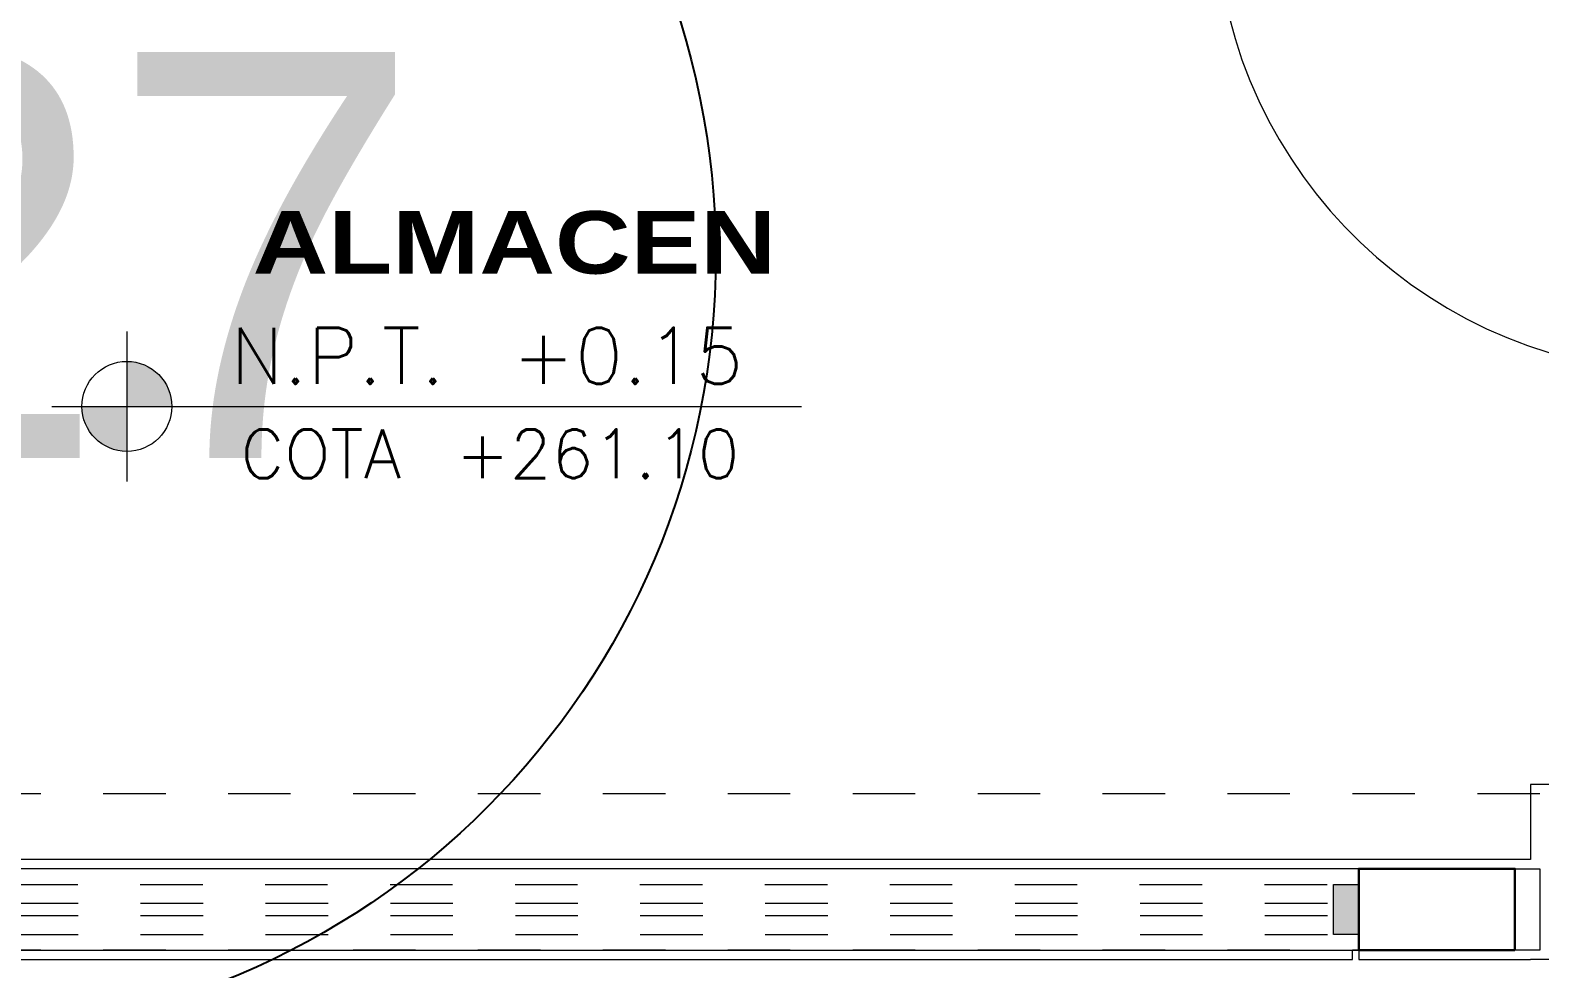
# Model space of a CAD drawing. Header units: metres. Extents: x 349703 to 349913, y 9282546 to 9282694.
# Drawn here: x 349778.212 to 349780.629, y 9282644.048 to 9282645.55 of the extents above; entities that cross this region are included whole.
import ezdxf
from ezdxf.enums import TextEntityAlignment as Align

# ---------------------------------------------------------------- set-up
doc = ezdxf.new("R2010")
doc.units = ezdxf.units.M
doc.header["$LTSCALE"] = 0.25
doc.linetypes.add('01 nivel$0$HIDDEN2', pattern=[0.1875, 0.125, -0.0625])
doc.linetypes.add('B. SUM 2$0$HIDDEN', pattern=[0.375, 0.25, -0.125])
for name, color, linetype, lineweight in [('0_VANOS', 30, 'Continuous', 9), ('ARQ-FONDO', 253, 'CONTINUOUS', 9), ('LLORAD-TEXTO', 1, 'CONTINUOUS', 25)]:
    doc.layers.add(name, color=color, linetype=linetype, lineweight=lineweight)
doc.styles.add('MOYO2', font='arialbd.ttf', dxfattribs={"width": 1.2})
doc.styles.get("Standard").update_dxf_attribs({"font": 'arial.ttf'})
doc.styles.add('TM-DIM', font='romans.shx')

# ---------------------------------------------------------------- blocks, each defined once
blk = doc.blocks.new('*U931')
blk.add_arc((0.022, 0.0479), 0.7531, 0.1579, 87.0814)
blk = doc.blocks.new('*U683')
at = {"linetype": 'Continuous', "true_color": 0xbebebe}
blk.add_hatch(color=9, dxfattribs=at).paths.add_polyline_path([(3035.2814, 1351.1888), (3035.2814, 1351.2688), (3035.3214, 1351.2688), (3035.3214, 1351.1888)])
at = {"layer": '0_VANOS', "linetype": '01 nivel$0$HIDDEN2', "ltscale": 0.5}
for p, q in [((3032.1708, 1351.2688), (3035.2808, 1351.2688)), ((3032.1714, 1351.2388), (3035.2814, 1351.2388)), ((3032.1714, 1351.2188), (3035.2814, 1351.2188)), ((3032.1714, 1351.1888), (3035.2814, 1351.1888))]:
    blk.add_line(p, q, dxfattribs=at)
at = {"layer": '0_VANOS', "linetype": '01 nivel$0$HIDDEN2'}
blk.add_line((3035.2814, 1351.2688), (3035.3214, 1351.2688), dxfattribs=at)
at = {"layer": '0_VANOS', "linetype": 'Continuous'}
for p, q in [((3035.2814, 1351.1888), (3035.2814, 1351.2688)), ((3035.2814, 1351.2688), (3035.3214, 1351.2688)), ((3035.3214, 1351.2688), (3035.3214, 1351.1888)), ((3035.3214, 1351.1888), (3035.2814, 1351.1888))]:
    blk.add_line(p, q, dxfattribs=at)
blk = doc.blocks.new('MODULOS DE 12 A 17 NUEVO')
at = {"layer": 'ARQ-FONDO'}
for points in [[(350710.3528, 9282621.1403), (350710.3528, 9282620.8653), (350710.4728, 9282620.8653), (350710.4728, 9282620.7153), (350710.6228, 9282620.7153), (350710.6228, 9282620.5953), (350710.8978, 9282620.5953)], [(350710.1928, 9282620.8653), (350710.1928, 9282620.4353), (350710.6228, 9282620.4353)], [(350710.8978, 9282620.5803), (350710.8978, 9282620.4353), (350710.6228, 9282620.4353)], [(350710.8978, 9282620.5953), (350714.1328, 9282620.5953)], [(350714.0778, 9282620.4503), (350714.0778, 9282620.4353), (350710.9078, 9282620.4353), (350710.9078, 9282620.4503)]]:
    blk.add_lwpolyline(points, dxfattribs=at)
for points in [[(350710.6478, 9282620.5803), (350710.6078, 9282620.5803), (350710.6078, 9282620.4503), (350710.6478, 9282620.4503)], [(350710.8978, 9282620.5803), (350714.0878, 9282620.5803), (350714.0878, 9282620.4503), (350710.8978, 9282620.4503)]]:
    blk.add_lwpolyline(points, close=True, dxfattribs=at)
at = {"layer": 'ARQ-FONDO', "lineweight": 30, "flags": 128}
blk.add_lwpolyline([(350710.6478, 9282620.4503), (350710.6478, 9282620.5803), (350710.8978, 9282620.5803), (350710.8978, 9282620.4503), (350710.6478, 9282620.4503)], dxfattribs=at)
at = {"layer": 'ARQ-FONDO', "xscale": -1, "rotation": 180}
blk.add_blockref('*U931', (350710.3528, 9282622.1753), dxfattribs=at)
at = {"layer": 'ARQ-FONDO', "xscale": -1}
blk.add_blockref('*U683', (353746.2193, 9281269.2865), dxfattribs=at)
blk = doc.blocks.new('VIGAS')
at = {"layer": 'ARQ-FONDO', "linetype": 'B. SUM 2$0$HIDDEN', "flags": 128}
for points in [[(350745.1945, 9282639.6146), (350769.7445, 9282639.6146)], [(350745.1945, 9282639.3646), (350769.7445, 9282639.3646)]]:
    blk.add_lwpolyline(points, dxfattribs=at)
blk = doc.blocks.new('*U591')
h = blk.add_hatch(color=251)
h.paths.add_polyline_path([(0.75, -0.1724), (0.75, -0.2324), (0.81, -0.2324, 0.414214)])
h.paths.add_polyline_path([(0.75, -0.2324), (0.69, -0.2324, 0.414214), (0.75, -0.2924)])
at = {"color": 2}
for p, q in [((0.75, -0.1324), (0.75, -0.3324)), ((0.65, -0.2324), (1.65, -0.2324))]:
    blk.add_line(p, q, dxfattribs=at)
blk.add_circle((0.75, -0.2324), 0.06, dxfattribs=at)
at = {"color": 2, "style": 'TM-DIM'}
blk.add_text('COTA', height=0.065, rotation=360, dxfattribs=at).set_placement((1.0088, -0.3282), align=Align.CENTER)
for tag, p, height in [('NIV_P', (0.8881, -0.2024), 0.075), ('VALOR_P', (1.2641, -0.2024), 0.075), ('COTA_P', (1.1884, -0.3282), 0.065)]:
    blk.add_attdef(tag, p, '', height=height, rotation=360, dxfattribs=at)
blk = doc.blocks.new('NOMBRES 12 A 17 AÑOS NUEVO')
at = {"layer": 'ARQ-FONDO', "xscale": 1.199999999999999, "yscale": 1.199999999999999, "zscale": 1.199999999999999}
blk.add_blockref('*U591', (349777.4671, 9282664.4371), dxfattribs=at).add_auto_attribs({'NIV_P': 'N.P.T.', 'COTA_P': '+261.10', 'VALOR_P': '+0.15'})
at = {"layer": 'ARQ-FONDO', "lineweight": -2, "insert": (349778.9874, 9282664.3693), "char_height": 0.1, "width": 2.666695, "attachment_point": 8, "style": 'MOYO2'}
blk.add_mtext('ALMACEN', dxfattribs=at)

msp = doc.modelspace()

# ---------------------------------------------------------------- linework, layer by layer
at = {"layer": 'LLORAD-TEXTO'}
msp.add_circle((349778.06, 9282645.19), 1.25, dxfattribs=at)

# ---------------------------------------------------------------- block references
at = {"layer": 'ARQ-FONDO', "xscale": -1}
for name, p in [('MODULOS DE 12 A 17 NUEVO', (700491.237, 23.6274)), ('VIGAS', (700526.2237, 4.713))]:
    msp.add_blockref(name, p, dxfattribs=at)
at = {"layer": 'ARQ-FONDO'}
msp.add_blockref('NOMBRES 12 A 17 AÑOS NUEVO', (0, -19.2104), dxfattribs=at)

# ---------------------------------------------------------------- texts
at = {"layer": 'LLORAD-TEXTO'}
msp.add_text('T27', height=0.65, dxfattribs=at).set_placement((349778.06, 9282645.19), align=Align.MIDDLE_CENTER)

doc.saveas('drawing.dxf')
